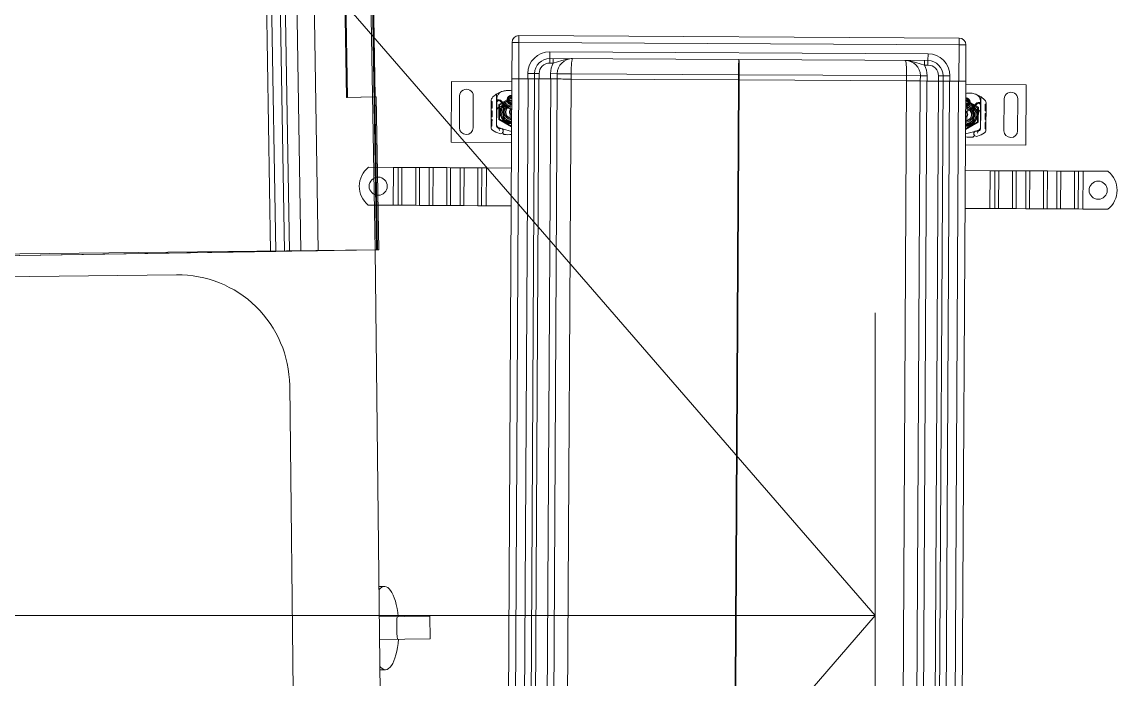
# Model space of a CAD drawing. Header units: millimetres. Extents: x -34838 to 729576, y -214038 to 121482.
# Drawn here: x 576522 to 577246, y -92690 to -92255 of the extents above; entities that cross this region are included whole.
import ezdxf

# ---------------------------------------------------------------- set-up
doc = ezdxf.new("R2010")
doc.units = ezdxf.units.MM
doc.header["$MEASUREMENT"] = 0
doc.linetypes.add('ШТРИХОВА 1_2', pattern=[1300, 750, -550])
doc.layers.add('0_Ном._пера__1', color=7, linetype='Continuous', lineweight=13)

msp = doc.modelspace()

# ---------------------------------------------------------------- linework, layer by layer
at = {"layer": '0_Ном._пера__1', "color": 7, "linetype": 'ШТРИХОВА 1_2', "lineweight": 13}
for p, q in [((577086.16, -92647.56), (575786.16, -91147.56)), ((577086.16, -91147.56), (577086.16, -92647.56)), ((577086.16, -92647.56), (575786.16, -92647.56)), ((577086.16, -92647.56), (575786.16, -92647.56)), ((577086.16, -92647.56), (575786.16, -94147.56)), ((577086.16, -94147.56), (577086.16, -92647.56))]:
    msp.add_line(p, q, dxfattribs=at)
at = {"layer": '0_Ном._пера__1', "color": 7, "linetype": 'Continuous', "lineweight": 13}
for p, q in [((576742.43, -91605.97), (576755.5, -92405.88)), ((576686.46, -92407), (576673.39, -91607.1)), ((576676.81, -91607.04), (576689.88, -92406.93)), ((576695.54, -92406.85), (576689.01, -92006.9)), ((576698.88, -92406.78), (576692.34, -92006.83)), ((576706.44, -92406.67), (576699.9, -92006.72)), ((576717.88, -92406.49), (576711.35, -92006.53)), ((576756.44, -92405.86), (576750.44, -92038.4)), ((576757.06, -92405.83), (576751.01, -92035.58)), ((576736.52, -92305.15), (576733.29, -92107.18)), ((576734.02, -92107.16), (576737.25, -92305.14)), ((576755.51, -92304.84), (576752.28, -92106.87)), ((576850.64, -92264.37), (576850.61, -92268.87)), ((576850.64, -92264.37), (577141.63, -92265.99)), ((576846.11, -92268.85), (576845.98, -92292.85)), ((576846.11, -92268.85), (576850.61, -92268.87)), ((576850.48, -92292.87), (576850.61, -92268.87)), ((577141.61, -92270.49), (576850.61, -92268.87)), ((577141.61, -92270.49), (577141.48, -92294.48)), ((577141.61, -92270.49), (577141.63, -92265.99)), ((577141.61, -92270.49), (577146.11, -92270.51)), ((577145.98, -92294.51), (577146.11, -92270.51)), ((576871.05, -92279.49), (576871.04, -92282.49)), ((576871.08, -92274.99), (576871.05, -92279.49)), ((577121.05, -92280.87), (576871.05, -92279.49)), ((576871.08, -92274.99), (577121.08, -92276.37)), ((576873.36, -92279.5), (576873.34, -92282.5)), ((577121.05, -92280.87), (577121.08, -92276.37)), ((576871.04, -92282.49), (576873.34, -92282.5)), ((577118.75, -92280.86), (577118.73, -92283.86)), ((577121.03, -92283.87), (577118.73, -92283.86)), ((577121.05, -92280.87), (577121.03, -92283.87)), ((576805.75, -92334.66), (576805.97, -92294.66)), ((576805.97, -92294.66), (576845.97, -92294.89)), ((576845.98, -92292.85), (576843.28, -92779.34)), ((576850.48, -92292.87), (576845.98, -92292.85)), ((576847.94, -92779.36), (576850.64, -92292.87)), ((576856.48, -92292.9), (576850.48, -92292.87)), ((576856.64, -92292.91), (576853.94, -92779.4)), ((576856.48, -92292.9), (576856.5, -92289.4)), ((576856.48, -92292.9), (576860.98, -92292.93)), ((576856.5, -92289.4), (576861, -92289.43)), ((576858.28, -92779.42), (576860.98, -92292.93)), ((576861, -92289.43), (576860.98, -92292.93)), ((576860.98, -92292.93), (576863.98, -92292.95)), ((576861, -92289.43), (576864, -92289.45)), ((576861.18, -92779.44), (576863.87, -92292.95)), ((576863.98, -92292.95), (576864, -92289.45)), ((576871.48, -92292.99), (576863.98, -92292.95)), ((576871.64, -92292.99), (576868.94, -92779.48)), ((576871.5, -92289.49), (576871.48, -92292.99)), ((576875.98, -92293.01), (576871.48, -92292.99)), ((576876, -92289.51), (576871.5, -92289.49)), ((576873.28, -92779.51), (576875.98, -92293.01)), ((576875.98, -92293.01), (576876, -92289.51)), ((576876, -92289.51), (576885.13, -92289.56)), ((576879.63, -92293.03), (576885.11, -92293.06)), ((576882.41, -92779.56), (576885.11, -92293.06)), ((576885.11, -92293.06), (576885.13, -92289.56)), ((576995.72, -92293.68), (576885.11, -92293.06)), ((576885.13, -92289.56), (576995.74, -92290.18)), ((576995.72, -92293.68), (576993.49, -92694.83)), ((576994.01, -92694.83), (576996.24, -92293.68)), ((576995.72, -92293.68), (576995.74, -92290.18)), ((576996.24, -92293.68), (576995.72, -92293.68)), ((576995.74, -92290.18), (576996.26, -92290.18)), ((576996.26, -92290.18), (576996.24, -92293.68)), ((576996.24, -92293.68), (577106.85, -92294.29)), ((577106.87, -92290.79), (576996.26, -92290.18)), ((577106.85, -92294.29), (577104.15, -92780.79)), ((577106.85, -92294.29), (577106.87, -92290.79)), ((577112.32, -92294.32), (577106.85, -92294.29)), ((577116, -92290.84), (577106.87, -92290.79)), ((577115.98, -92294.34), (577113.28, -92780.84)), ((577115.98, -92294.34), (577116, -92290.84)), ((577115.98, -92294.34), (577120.48, -92294.37)), ((577116, -92290.84), (577120.49, -92290.87)), ((577117.62, -92780.86), (577120.32, -92294.37)), ((577120.49, -92290.87), (577120.48, -92294.37)), ((577120.48, -92294.37), (577127.98, -92294.41)), ((577128.08, -92294.41), (577125.38, -92780.9)), ((577127.98, -92294.41), (577127.99, -92290.91)), ((577130.98, -92294.43), (577127.98, -92294.41)), ((577130.99, -92290.93), (577127.99, -92290.91)), ((577130.98, -92294.43), (577128.28, -92780.92)), ((577130.98, -92294.43), (577130.99, -92290.93)), ((577130.98, -92294.43), (577135.48, -92294.45)), ((577130.99, -92290.93), (577135.49, -92290.95)), ((577132.62, -92780.94), (577135.32, -92294.45)), ((577135.49, -92290.95), (577135.48, -92294.45)), ((577135.48, -92294.45), (577141.48, -92294.48)), ((577141.32, -92294.48), (577138.62, -92780.98)), ((577145.98, -92294.51), (577141.48, -92294.48)), ((577143.28, -92781), (577145.98, -92294.51)), ((577185.96, -92296.77), (577145.96, -92296.55)), ((577185.74, -92336.77), (577185.96, -92296.77)), ((576736.52, -92305.15), (576755.51, -92304.84)), ((576737.25, -92305.14), (576736.52, -92305.15)), ((576737.25, -92305.14), (576755.51, -92304.84)), ((576756.25, -92304.83), (576755.51, -92304.84)), ((576755.51, -92304.84), (576756.25, -92304.83)), ((576757.9, -92405.82), (576756.25, -92304.83)), ((576811.42, -92304.19), (576811.3, -92325.19)), ((576820.3, -92325.24), (576820.42, -92304.24)), ((576832.3, -92325.14), (576832.35, -92306.91)), ((576832.35, -92307.84), (576832.85, -92307.84)), ((576832.35, -92308.75), (576832.85, -92308.75)), ((576832.85, -92307.84), (576832.84, -92312.35)), ((576835.85, -92308.16), (576835.83, -92314.16)), ((576835.86, -92302.94), (576835.85, -92308.16)), ((576835.92, -92313.47), (576835.94, -92308.63)), ((576835.94, -92308.63), (576835.96, -92305.99)), ((576837.87, -92310.22), (576845.91, -92305.63)), ((576838.29, -92307.67), (576840.54, -92309.95)), ((576842.8, -92311.51), (576838.41, -92307.1)), ((576843.65, -92307.64), (576843.66, -92305.7)), ((576844.16, -92305.71), (576844.15, -92307.64)), ((577153.89, -92311.97), (577145.9, -92307.3)), ((577147.65, -92307.39), (577147.64, -92309.33)), ((577148.14, -92309.33), (577148.15, -92307.39)), ((577148.95, -92313.21), (577153.38, -92308.85)), ((577155.84, -92310.4), (577155.85, -92307.77)), ((577155.98, -92304.72), (577155.94, -92309.93)), ((577159.29, -92326.95), (577159.45, -92308.73)), ((577171.29, -92327.19), (577171.41, -92306.19)), ((577180.41, -92306.24), (577180.29, -92327.24)), ((576832.33, -92313.99), (576832.83, -92313.99)), ((576832.33, -92314.04), (576832.83, -92314.04)), ((576832.33, -92314.73), (576832.83, -92314.73)), ((576832.33, -92314.77), (576832.83, -92314.77)), ((576832.34, -92311.44), (576832.84, -92311.45)), ((576832.34, -92312.35), (576832.84, -92312.35)), ((576832.83, -92314.04), (576832.82, -92318.08)), ((576832.83, -92314.04), (576832.83, -92313.99)), ((576835.83, -92314.16), (576835.81, -92323.69)), ((576835.86, -92323.67), (576835.91, -92314.13)), ((576835.91, -92314.13), (576835.92, -92313.47)), ((576837.82, -92319.47), (576837.87, -92310.22)), ((576840.31, -92314.85), (576840.32, -92312.29)), ((576840.46, -92319.45), (576840.31, -92315.08)), ((576840.32, -92312.29), (576840.32, -92312.22)), ((576840.82, -92311.78), (576840.33, -92311.22)), ((576840.82, -92312.29), (576840.81, -92314.86)), ((576840.81, -92315.06), (576840.96, -92319.43)), ((576840.83, -92311.19), (576840.82, -92311.78)), ((576840.82, -92312.29), (576840.82, -92312.26)), ((576840.83, -92310.65), (576840.83, -92311.19)), ((576844.88, -92311.01), (576844.84, -92318.75)), ((577146.87, -92312.68), (577146.83, -92320.43)), ((577150.92, -92314.01), (577150.9, -92316.58)), ((577150.93, -92312.37), (577150.92, -92312.91)), ((577150.92, -92312.91), (577150.92, -92313.5)), ((577150.92, -92313.5), (577151.42, -92312.94)), ((577150.92, -92314.01), (577150.92, -92313.98)), ((577153.5, -92309.42), (577151.22, -92311.67)), ((577151.4, -92316.58), (577151.42, -92314.01)), ((577151.42, -92314.01), (577151.42, -92313.95)), ((577153.84, -92321.22), (577153.89, -92311.97)), ((577155.75, -92325.44), (577155.81, -92315.9)), ((577155.81, -92315.24), (577155.84, -92310.4)), ((577155.81, -92315.9), (577155.81, -92315.24)), ((577155.89, -92315.93), (577155.81, -92325.47)), ((577155.94, -92309.93), (577155.89, -92315.93)), ((577158.89, -92315.85), (577158.85, -92319.89)), ((577158.89, -92315.85), (577158.89, -92315.8)), ((577159.39, -92315.8), (577158.89, -92315.8)), ((577159.39, -92315.86), (577158.89, -92315.85)), ((577158.94, -92309.65), (577158.9, -92314.16)), ((577159.4, -92314.16), (577158.9, -92314.16)), ((577159.41, -92313.26), (577158.91, -92313.25)), ((577159.43, -92310.56), (577158.93, -92310.56)), ((577159.44, -92309.66), (577158.94, -92309.65)), ((576832.31, -92320.76), (576832.81, -92320.77)), ((576832.31, -92320.76), (576832.81, -92320.76)), ((576832.31, -92320.83), (576832.81, -92320.83)), ((576832.31, -92321.06), (576832.81, -92321.06)), ((576832.31, -92321.99), (576832.81, -92321.99)), ((576832.31, -92322.91), (576832.81, -92322.91)), ((576832.31, -92323.15), (576832.81, -92323.15)), ((576832.31, -92323.21), (576832.81, -92323.21)), ((576832.31, -92323.21), (576832.81, -92323.21)), ((576832.32, -92317.17), (576832.82, -92317.18)), ((576832.32, -92318.08), (576832.82, -92318.08)), ((576832.32, -92319.86), (576832.82, -92319.86)), ((576832.32, -92319.86), (576832.82, -92319.86)), ((576832.82, -92319.86), (576832.81, -92321.99)), ((576832.81, -92321.99), (576832.81, -92324.11)), ((576845.81, -92324.13), (576837.82, -92319.47)), ((577145.8, -92325.8), (577153.84, -92321.22)), ((577150.9, -92316.78), (577150.7, -92321.15)), ((577151.2, -92321.17), (577151.4, -92316.8)), ((577158.84, -92321.67), (577158.82, -92323.79)), ((577159.33, -92322.58), (577158.83, -92322.57)), ((577159.33, -92322.58), (577158.83, -92322.57)), ((577159.33, -92322.64), (577158.83, -92322.63)), ((577159.33, -92322.88), (577158.83, -92322.87)), ((577159.34, -92321.67), (577158.84, -92321.67)), ((577159.34, -92321.67), (577158.84, -92321.67)), ((577159.35, -92319.89), (577158.85, -92319.89)), ((577159.36, -92318.99), (577158.86, -92318.98)), ((577159.38, -92316.54), (577158.88, -92316.54)), ((577159.38, -92316.58), (577158.88, -92316.58)), ((576832.31, -92324.11), (576832.81, -92324.11)), ((576832.31, -92324.11), (576832.81, -92324.11)), ((576837.48, -92325.7), (576837.03, -92325.5)), ((576837.21, -92325.1), (576838.96, -92325.71)), ((576839.41, -92325.86), (576838.96, -92325.71)), ((576845.79, -92327.63), (576839.65, -92325.94)), ((577145.78, -92329.29), (577151.94, -92327.68)), ((577152.18, -92327.6), (577152.63, -92327.45)), ((577154.39, -92326.86), (577152.63, -92327.45)), ((577154.11, -92327.46), (577154.57, -92327.26)), ((577158.82, -92323.79), (577158.8, -92325.92)), ((577159.3, -92325.93), (577158.8, -92325.92)), ((577159.3, -92325.93), (577158.8, -92325.92)), ((577159.31, -92324.72), (577158.81, -92324.72)), ((577159.31, -92324.96), (577158.81, -92324.95)), ((577159.31, -92325.02), (577158.81, -92325.02)), ((577159.31, -92325.02), (577158.81, -92325.02)), ((577159.32, -92323.8), (577158.82, -92323.79)), ((576845.75, -92334.88), (576805.75, -92334.66)), ((577145.74, -92336.55), (577185.74, -92336.77)), ((576751.17, -92351.32), (576767.65, -92351.41)), ((576767.65, -92351.41), (576767.52, -92376.41)), ((576767.65, -92351.41), (576770.84, -92351.43)), ((576770.84, -92351.43), (576770.7, -92376.43)), ((576770.84, -92351.43), (576773.31, -92351.44)), ((576773.31, -92351.44), (576773.17, -92376.44)), ((576782.5, -92351.5), (576773.31, -92351.44)), ((576782.5, -92351.5), (576782.36, -92376.49)), ((576782.5, -92351.5), (576784.98, -92351.51)), ((576784.98, -92351.51), (576784.84, -92376.51)), ((576784.98, -92351.51), (576791.34, -92351.54)), ((576791.34, -92351.54), (576791.2, -92376.54)), ((576791.34, -92351.54), (576793.82, -92351.56)), ((576793.82, -92351.56), (576793.68, -92376.56)), ((576803.01, -92351.61), (576793.82, -92351.56)), ((576803.01, -92351.61), (576802.87, -92376.61)), ((576803.01, -92351.61), (576805.48, -92351.62)), ((576805.48, -92351.62), (576805.34, -92376.62)), ((576805.48, -92351.62), (576811.85, -92351.66)), ((576811.85, -92351.66), (576811.71, -92376.66)), ((576811.85, -92351.66), (576814.32, -92351.67)), ((576814.32, -92351.67), (576814.18, -92376.67)), ((576823.51, -92351.72), (576814.32, -92351.67)), ((576823.51, -92351.72), (576823.38, -92376.72)), ((576823.51, -92351.72), (576825.99, -92351.74)), ((576825.99, -92351.74), (576825.85, -92376.74)), ((576825.99, -92351.74), (576829.17, -92351.75)), ((576829.17, -92351.75), (576829.03, -92376.75)), ((576829.17, -92351.75), (576845.65, -92351.85)), ((577162.13, -92353.6), (577145.65, -92353.51)), ((577161.99, -92378.6), (577162.13, -92353.6)), ((577165.31, -92353.62), (577162.13, -92353.6)), ((577165.17, -92378.62), (577165.31, -92353.62)), ((577167.79, -92353.63), (577165.31, -92353.62)), ((577167.65, -92378.63), (577167.79, -92353.63)), ((577167.79, -92353.63), (577176.98, -92353.68)), ((577176.84, -92378.68), (577176.98, -92353.68)), ((577179.45, -92353.7), (577176.98, -92353.68)), ((577179.31, -92378.7), (577179.45, -92353.7)), ((577185.82, -92353.73), (577179.45, -92353.7)), ((577185.68, -92378.73), (577185.82, -92353.73)), ((577188.29, -92353.75), (577185.82, -92353.73)), ((577188.15, -92378.74), (577188.29, -92353.75)), ((577188.29, -92353.75), (577197.48, -92353.8)), ((577197.35, -92378.8), (577197.48, -92353.8)), ((577199.96, -92353.81), (577197.48, -92353.8)), ((577199.82, -92378.81), (577199.96, -92353.81)), ((577206.32, -92353.85), (577199.96, -92353.81)), ((577206.18, -92378.84), (577206.32, -92353.85)), ((577208.8, -92353.86), (577206.32, -92353.85)), ((577208.66, -92378.86), (577208.8, -92353.86)), ((577208.8, -92353.86), (577217.99, -92353.91)), ((577217.85, -92378.91), (577217.99, -92353.91)), ((577220.46, -92353.92), (577217.99, -92353.91)), ((577220.33, -92378.92), (577220.46, -92353.92)), ((577223.65, -92353.94), (577220.46, -92353.92)), ((577223.51, -92378.94), (577223.65, -92353.94)), ((577240.13, -92354.03), (577223.65, -92353.94)), ((576751.03, -92376.32), (576767.52, -92376.41)), ((576767.52, -92376.41), (576770.7, -92376.43)), ((576770.7, -92376.43), (576773.17, -92376.44)), ((576782.36, -92376.49), (576773.17, -92376.44)), ((576782.36, -92376.49), (576784.84, -92376.51)), ((576784.84, -92376.51), (576791.2, -92376.54)), ((576791.2, -92376.54), (576793.68, -92376.56)), ((576802.87, -92376.61), (576793.68, -92376.56)), ((576802.87, -92376.61), (576805.34, -92376.62)), ((576805.34, -92376.62), (576811.71, -92376.66)), ((576811.71, -92376.66), (576814.18, -92376.67)), ((576823.38, -92376.72), (576814.18, -92376.67)), ((576823.38, -92376.72), (576825.85, -92376.74)), ((576825.85, -92376.74), (576829.03, -92376.75)), ((576829.03, -92376.75), (576845.51, -92376.85)), ((577161.99, -92378.6), (577145.51, -92378.51)), ((577165.17, -92378.62), (577161.99, -92378.6)), ((577167.65, -92378.63), (577165.17, -92378.62)), ((577167.65, -92378.63), (577176.84, -92378.68)), ((577179.31, -92378.7), (577176.84, -92378.68)), ((577185.68, -92378.73), (577179.31, -92378.7)), ((577188.15, -92378.74), (577185.68, -92378.73)), ((577188.15, -92378.74), (577197.35, -92378.8)), ((577199.82, -92378.81), (577197.35, -92378.8)), ((577206.18, -92378.84), (577199.82, -92378.81)), ((577208.66, -92378.86), (577206.18, -92378.84)), ((577208.66, -92378.86), (577217.85, -92378.91)), ((577220.33, -92378.92), (577217.85, -92378.91)), ((577223.51, -92378.94), (577220.33, -92378.92)), ((577240, -92379.03), (577223.51, -92378.94)), ((576689.88, -92406.93), (575840.11, -92420.8)), ((575910.73, -92419.67), (576755.5, -92405.88)), ((576686.46, -92407), (576756.44, -92405.86)), ((576689.88, -92406.93), (576686.46, -92407)), ((576716.87, -92406.5), (576695.54, -92406.85)), ((576695.54, -92406.85), (576698.88, -92406.78)), ((576698.88, -92406.78), (576757.9, -92405.82)), ((576756.44, -92405.84), (576706.44, -92406.67)), ((576706.44, -92406.67), (576717.46, -92406.49)), ((576755.5, -92405.88), (576756.44, -92405.86)), ((576757.06, -92405.83), (576756.44, -92405.84)), ((576757.9, -92405.82), (576757.06, -92405.83))]:
    msp.add_line(p, q, dxfattribs=at)
at = {"layer": '0_Ном._пера__1', "color": 7, "linetype": 'Continuous', "lineweight": 13, "flags": 128}
for points in [[(576873.34, -92282.5), (576876.11, -92281.74), (576879.05, -92280.8), (576882.37, -92279.93), (576884.18, -92279.66), (576885.12, -92279.59), (576886.05, -92279.57)], [(577118.73, -92283.86), (577115.97, -92283.07), (577113.04, -92282.1), (577109.73, -92281.19), (577107.92, -92280.9), (577106.99, -92280.82), (577106.05, -92280.79)], [(576880.2, -92293.03), (576878.61, -92293.02), (576876.61, -92293.01), (576875.98, -92293.01)], [(577115.98, -92294.34), (577115.34, -92294.34), (577113.35, -92294.32), (577111.76, -92294.31)], [(576839.53, -92301.23), (576840.92, -92300.89), (576842.26, -92300.69), (576842.93, -92300.63), (576844.31, -92300.61)], [(576845.91, -92305.07), (576837.38, -92309.93)], [(577145.91, -92306.73), (577154.38, -92311.69)], [(577152.33, -92302.96), (577150.95, -92302.61), (577149.61, -92302.39), (577148.94, -92302.33), (577147.56, -92302.3)], [(576837.38, -92309.93), (576837.33, -92319.75)], [(576840.32, -92312.22), (576840.32, -92311.89), (576840.33, -92311.71), (576840.33, -92311.54), (576840.33, -92311.3), (576840.33, -92311.24), (576840.33, -92311.22)], [(576840.82, -92311.78), (576840.82, -92311.79), (576840.82, -92311.82), (576840.82, -92311.93), (576840.82, -92312), (576840.82, -92312.09), (576840.82, -92312.26)], [(576844.88, -92309.98), (576844.88, -92311.01)], [(577146.88, -92311.65), (577146.87, -92312.68)], [(577150.92, -92313.5), (577150.92, -92313.51), (577150.92, -92313.54), (577150.92, -92313.64), (577150.92, -92313.72), (577150.92, -92313.81), (577150.92, -92313.98)], [(577151.42, -92313.95), (577151.42, -92313.62), (577151.42, -92313.43), (577151.42, -92313.27), (577151.42, -92313.03), (577151.42, -92312.96), (577151.42, -92312.94)], [(577154.38, -92311.69), (577154.33, -92321.5)], [(576837.33, -92319.75), (576845.8, -92324.7)], [(576841.27, -92320.73), (576842.8, -92320.64)], [(576841.35, -92320.19), (576841.47, -92320.37), (576841.6, -92320.55)], [(576842.8, -92320.64), (576842.75, -92320.64), (576842.13, -92320.59), (576841.6, -92320.36), (576841.5, -92320.29)], [(576845.79, -92322.69), (576844.05, -92322.39), (576841.59, -92320.56)], [(576842.22, -92320.36), (576842.55, -92320.37), (576842.89, -92320.3)], [(576842.81, -92320.22), (576842.52, -92320.29), (576842.23, -92320.36)], [(576842.92, -92320.33), (576842.87, -92320.49), (576842.8, -92320.64)], [(576845.82, -92322.15), (576844.29, -92321.74), (576842.8, -92320.64)], [(576842.8, -92320.64), (576845.82, -92322.15)], [(576842.81, -92320.22), (576842.89, -92320.3)], [(576842.92, -92320.33), (576845.82, -92321.53)], [(576844.84, -92318.75), (576844.83, -92319.78)], [(577145.79, -92324.35), (577147.54, -92324.07), (577150.05, -92322.27)], [(577154.33, -92321.5), (577145.8, -92326.36)], [(577145.81, -92323.81), (577147.34, -92323.42), (577148.84, -92322.34)], [(577148.84, -92322.34), (577145.81, -92323.81)], [(577148.73, -92322.02), (577145.82, -92323.2)], [(577146.83, -92320.43), (577146.83, -92321.45)], [(577148.73, -92322.02), (577148.78, -92322.18), (577148.84, -92322.34)], [(577148.84, -92321.91), (577148.76, -92321.99)], [(577149.43, -92322.07), (577149.1, -92322.07), (577148.76, -92321.99)], [(577148.84, -92321.91), (577149.13, -92321.99), (577149.42, -92322.07)], [(577148.84, -92322.34), (577148.89, -92322.34), (577149.52, -92322.3), (577150.05, -92322.07), (577150.15, -92322)], [(577150.38, -92322.44), (577148.84, -92322.34)], [(577150.31, -92321.9), (577150.18, -92322.09), (577150.05, -92322.26)], [(576837.76, -92327.02), (576837.69, -92326.73), (576837.64, -92326.45), (576837.61, -92326.13), (576837.6, -92325.93), (576837.59, -92325.86)], [(576839.5, -92325.89), (576839.41, -92325.86)], [(576839.52, -92325.92), (576839.5, -92325.89)], [(576839.65, -92325.94), (576839.62, -92325.94)], [(576840.09, -92328.26), (576840.2, -92327.96), (576840.29, -92327.35), (576840.23, -92326.91), (576840.12, -92326.61), (576839.87, -92326.19)], [(576840.87, -92329.7), (576840.49, -92329.34)], [(577151.48, -92329.99), (577151.36, -92329.69), (577151.29, -92329.08), (577151.35, -92328.63), (577151.46, -92328.34), (577151.72, -92327.92)], [(577151.86, -92327.65), (577152.09, -92327.63)], [(577151.94, -92327.68), (577151.97, -92327.67)], [(577152.09, -92327.63), (577152.18, -92327.6)], [(577153.81, -92328.77), (577153.89, -92328.49), (577153.94, -92328.21), (577153.98, -92327.88), (577153.99, -92327.68), (577153.99, -92327.62)], [(577150.67, -92331.42), (577151.06, -92331.06)]]:
    msp.add_lwpolyline(points, dxfattribs=at)
at = {"layer": '0_Ном._пера__1', "color": 7, "linetype": 'Continuous', "lineweight": 13}
msp.add_lwpolyline([(576764.59, -93205.83), (575844.65, -93216.28), (575835.56, -92416.33), (576755.5, -92405.88)], close=True, dxfattribs=at)
msp.add_lwpolyline([(575949.1, -92504.04), (575951.62, -92726.03, 0.414214), (576026.46, -92799.18), (576628.42, -92792.32, 0.372223), (576701.57, -92717.51), (576699.05, -92495.52, 0.414214), (576624.21, -92422.37), (576022.25, -92429.21, 0.414214)], format="xyb", close=True, dxfattribs=at)
for points in [[(576758.03, -92628.36), (576761.7, -92628.32)], [(576791.7, -92647.98), (576758.25, -92648.36)], [(576791.7, -92647.98), (576791.87, -92662.98), (576758.42, -92663.36)], [(576758.65, -92683.36), (576762.33, -92683.32)]]:
    msp.add_lwpolyline(points, dxfattribs=at)
for centre in [(576757.58, -92363.86), (577233.58, -92366.5)]:
    msp.add_circle(centre, 6, dxfattribs=at)
for centre, radius, start, end in [((576850.61, -92268.87), 4.5, 89.6823, 179.6823), ((577141.61, -92270.49), 4.5, 359.68231, 89.6823), ((576871, -92289.49), 14.5, 89.6823, 179.6823), ((576871, -92289.49), 10, 89.6823, 179.6823), ((576886, -92289.57), 10, 89.68231, 179.6823), ((577120.99, -92290.87), 14.5, 359.6823, 89.6823), ((576871, -92289.49), 7, 89.6823, 179.68231), ((576886, -92289.57), 14.5, 150.81657, 179.6823), ((577106, -92290.79), 10, 359.6823, 89.6823), ((577106, -92290.79), 14.5, 359.6823, 28.54804), ((577120.99, -92290.87), 7, 359.6823, 89.6823), ((577120.99, -92290.87), 10, 359.6823, 89.6823), ((576815.92, -92304.22), 4.5, 359.6823, 179.6823), ((576843.52, -92314.66), 14, 108.41603, 139.79509), ((576840.96, -92306.02), 5, 111.73777, 179.6823), ((576843.83, -92315.61), 15, 88.23629, 108.41603), ((576840.96, -92306.02), 5, 106.56605, 111.73778), ((576844.11, -92306.62), 6, 72.29257, 88.23629), ((577175.91, -92306.21), 4.5, 359.6823, 179.6823), ((576834.35, -92306.92), 2, 139.79509, 179.84491), ((576837.35, -92308.16), 1.5, 44.86666, 179.84491), ((576837.31, -92308.64), 1.37, 44.70406, 179.6823), ((576845.86, -92314.88), 7.8, 89.6823, 269.6823), ((576845.86, -92314.88), 7.65, 89.6823, 269.6823), ((576845.86, -92314.88), 6.94, 89.6823, 269.6823), ((576845.86, -92314.88), 6, 89.6823, 269.6823), ((576845.9, -92306.68), 3, 89.6823, 269.6823), ((576845.9, -92306.68), 2.5, 89.6823, 269.6823), ((576844.15, -92307.64), 0.5, 179.68231, 208.63734), ((576844.16, -92305.71), 0.5, 150.72729, 179.68231), ((576845.9, -92306.68), 2, 208.63734, 269.68231), ((576845.9, -92306.68), 2, 89.6823, 150.72728), ((577145.85, -92316.55), 7.8, 269.6823, 89.6823), ((577145.85, -92316.55), 7.65, 269.6823, 89.6823), ((577145.9, -92308.35), 3, 269.6823, 89.6823), ((577145.9, -92308.35), 2.5, 269.68231, 89.68231), ((577145.9, -92308.35), 2, 28.63733, 89.68231), ((577147.69, -92308.3), 6, 91.12832, 107.07204), ((577147.87, -92317.3), 15, 70.94858, 91.12831), ((577147.66, -92307.39), 0.5, 359.68231, 28.63734), ((577150.85, -92307.74), 5, 67.62684, 72.79857), ((577150.85, -92307.74), 5, 359.6823, 67.62684), ((577148.2, -92316.35), 14, 39.56952, 70.94858), ((577154.44, -92309.92), 1.5, 359.5197, 134.49795), ((577154.46, -92310.4), 1.37, 359.68231, 134.66055), ((577157.45, -92308.71), 2, 359.5197, 39.56952), ((576838.83, -92314.17), 3, 99.25047, 179.84491), ((576838.81, -92314.15), 2.9, 99.08787, 179.6823), ((576839.64, -92319.1), 8, 59.47774, 99.25048), ((576839.6, -92319.08), 7.9, 84.69777, 99.08787), ((576845.86, -92314.88), 5.55, 179.68231, 181.97475), ((576839.83, -92310.65), 1, 359.6823, 44.70406), ((576845.86, -92314.88), 5.05, 137.82699, 179.68231), ((576845.86, -92314.88), 5.05, 179.68231, 181.97475), ((576845.86, -92314.88), 5, 89.6823, 269.6823), ((576845.86, -92314.88), 5, 101.21926, 258.14535), ((576845.86, -92314.88), 4.19, 89.6823, 269.6823), ((576845.86, -92314.88), 4, 104.15981, 255.2048), ((576845.86, -92314.88), 5.05, 89.6823, 137.82699), ((576845.98, -92308.33), 4.5, 224.86666, 239.47773), ((576845.98, -92308.33), 4.5, 239.47774, 268.5232), ((576845.86, -92314.88), 1.5, 89.6823, 269.6823), ((576845.86, -92314.88), 1.4, 89.68231, 269.68231), ((576845.86, -92314.88), 5, 89.6823, 101.21926), ((577145.85, -92316.55), 6.94, 269.6823, 89.6823), ((577145.85, -92316.55), 6, 269.6823, 89.6823), ((577145.85, -92316.55), 5, 269.6823, 89.6823), ((577145.85, -92316.55), 4.19, 269.6823, 89.6823), ((577145.85, -92316.55), 1.5, 269.68231, 89.68231), ((577145.85, -92316.55), 1.4, 269.6823, 89.6823), ((577145.8, -92310), 4.5, 270.84141, 299.88687), ((577145.85, -92316.55), 5.05, 41.53762, 89.6823), ((577145.85, -92316.55), 5, 78.14535, 89.68231), ((577145.9, -92308.35), 2, 269.6823, 330.72727), ((577145.85, -92316.55), 5, 281.21926, 78.14535), ((577145.85, -92316.55), 4, 284.15981, 75.20479), ((577152.03, -92320.83), 8, 80.11413, 119.88687), ((577145.8, -92310), 4.5, 299.88685, 314.49795), ((577147.65, -92309.33), 0.5, 330.72729, 359.68231), ((577145.85, -92316.55), 5.05, 359.6823, 41.53762), ((577151.93, -92312.38), 1, 134.66055, 179.68231), ((577152.06, -92320.82), 7.9, 80.27674, 94.66683), ((577152.89, -92315.91), 3, 359.5197, 80.11413), ((577152.91, -92315.89), 2.9, 359.6823, 80.27674), ((576837.91, -92323.7), 2.1, 179.8449, 244.82885), ((576837.86, -92323.21), 2, 179.6823, 250.95211), ((576837.86, -92323.68), 2, 179.6823, 245.39125), ((576841.96, -92319.4), 1.5, 181.97475, 284.98168), ((576841.96, -92319.4), 1, 181.97474, 285.01164), ((576845.86, -92314.88), 5, 258.14535, 269.68231), ((577145.85, -92316.55), 5, 269.68231, 281.21926), ((577149.7, -92321.11), 1.5, 254.38293, 357.38986), ((577149.7, -92321.11), 1, 254.35297, 357.38986), ((577145.86, -92316.55), 5.05, 357.38987, 359.68231), ((577145.86, -92316.55), 5.55, 357.38987, 359.68231), ((576815.8, -92325.22), 4.5, 179.68231, 359.68231), ((576834.3, -92325.14), 2, 179.84491, 237.85186), ((576845.9, -92306.68), 23.8, 237.85186, 250.09786), ((576845.9, -92306.68), 20.9, 244.82856, 246.57636), ((576837.61, -92325.43), 0.3, 245.39125, 289.61369), ((576838.4, -92327.42), 1.75, 250.09785, 117.27849), ((576838.34, -92327.49), 1.89, 70.95211, 109.61368), ((576839.09, -92326.81), 1, 38.28352, 70.9521), ((576838.34, -92327.4), 1.95, 333.63055, 38.28352), ((576840.98, -92328.71), 1, 153.63056, 263.8524), ((576843.23, -92307.83), 22, 263.8524, 276.64429), ((577150.58, -92330.42), 1, 275.51221, 25.73405), ((577153.23, -92329.14), 1.95, 141.08108, 205.73406), ((577153.17, -92329.16), 1.75, 62.08612, 289.26676), ((577152.5, -92328.54), 1, 108.41252, 141.0811), ((577153.23, -92329.24), 1.89, 69.75093, 108.4125), ((577145.9, -92308.35), 23.8, 289.26675, 301.51275), ((577153.99, -92327.18), 0.3, 249.75093, 293.97337), ((577145.9, -92308.35), 20.9, 292.78818, 294.53599), ((577153.76, -92324.96), 2, 288.41251, 359.68231), ((577153.75, -92325.43), 2, 293.97336, 359.6823), ((577153.71, -92325.45), 2.1, 294.53576, 359.51971), ((577157.29, -92326.93), 2, 301.51275, 359.5197), ((577175.79, -92327.21), 4.5, 179.68231, 359.68231), ((577148.56, -92309.52), 22, 262.72032, 275.51221), ((576761.08, -92363.88), 16, 128.30713, 231.05748), ((577230.08, -92366.48), 16, 308.30713, 51.05748), ((576837.48, -92654.96), 67.68, 174.28872, 187.01319)]:
    msp.add_arc(centre, radius, start, end, dxfattribs=at)
for centre, major_axis, ratio, start_param, end_param in [((576886, -92289.57), (-0.06, -10), 0.087156, 3.141593, 4.712389), ((576996, -92290.18), (-0.06, -10), 0.026147, 3.141593, 4.712389), ((576996, -92290.18), (-0.06, -10), 0.026147, 1.570796, 3.141593), ((577106, -92290.79), (-0.06, -10), 0.087156, 1.570796, 3.141593), ((576842.15, -92319.71), (-1.13, -0.67), 0.865496, 1.258257, 1.642716), ((576845.55, -92317.68), (-2.79, 2.78), 0.948675, 1.560787, 1.571001), ((577146.13, -92319.34), (-2.82, -2.75), 0.948675, 1.570592, 1.580806), ((577149.51, -92321.41), (-1.12, 0.68), 0.865496, 1.498877, 1.883336), ((576762.02, -92655.82), (0.31, -27.5), 0.338182, 1.847023, 3.548058), ((576762.02, -92655.82), (0.31, -27.5), 0.338182, 5.87672, 7.577755)]:
    msp.add_ellipse(centre, major_axis=major_axis, ratio=ratio, start_param=start_param, end_param=end_param, dxfattribs=at)

doc.saveas('drawing.dxf')
